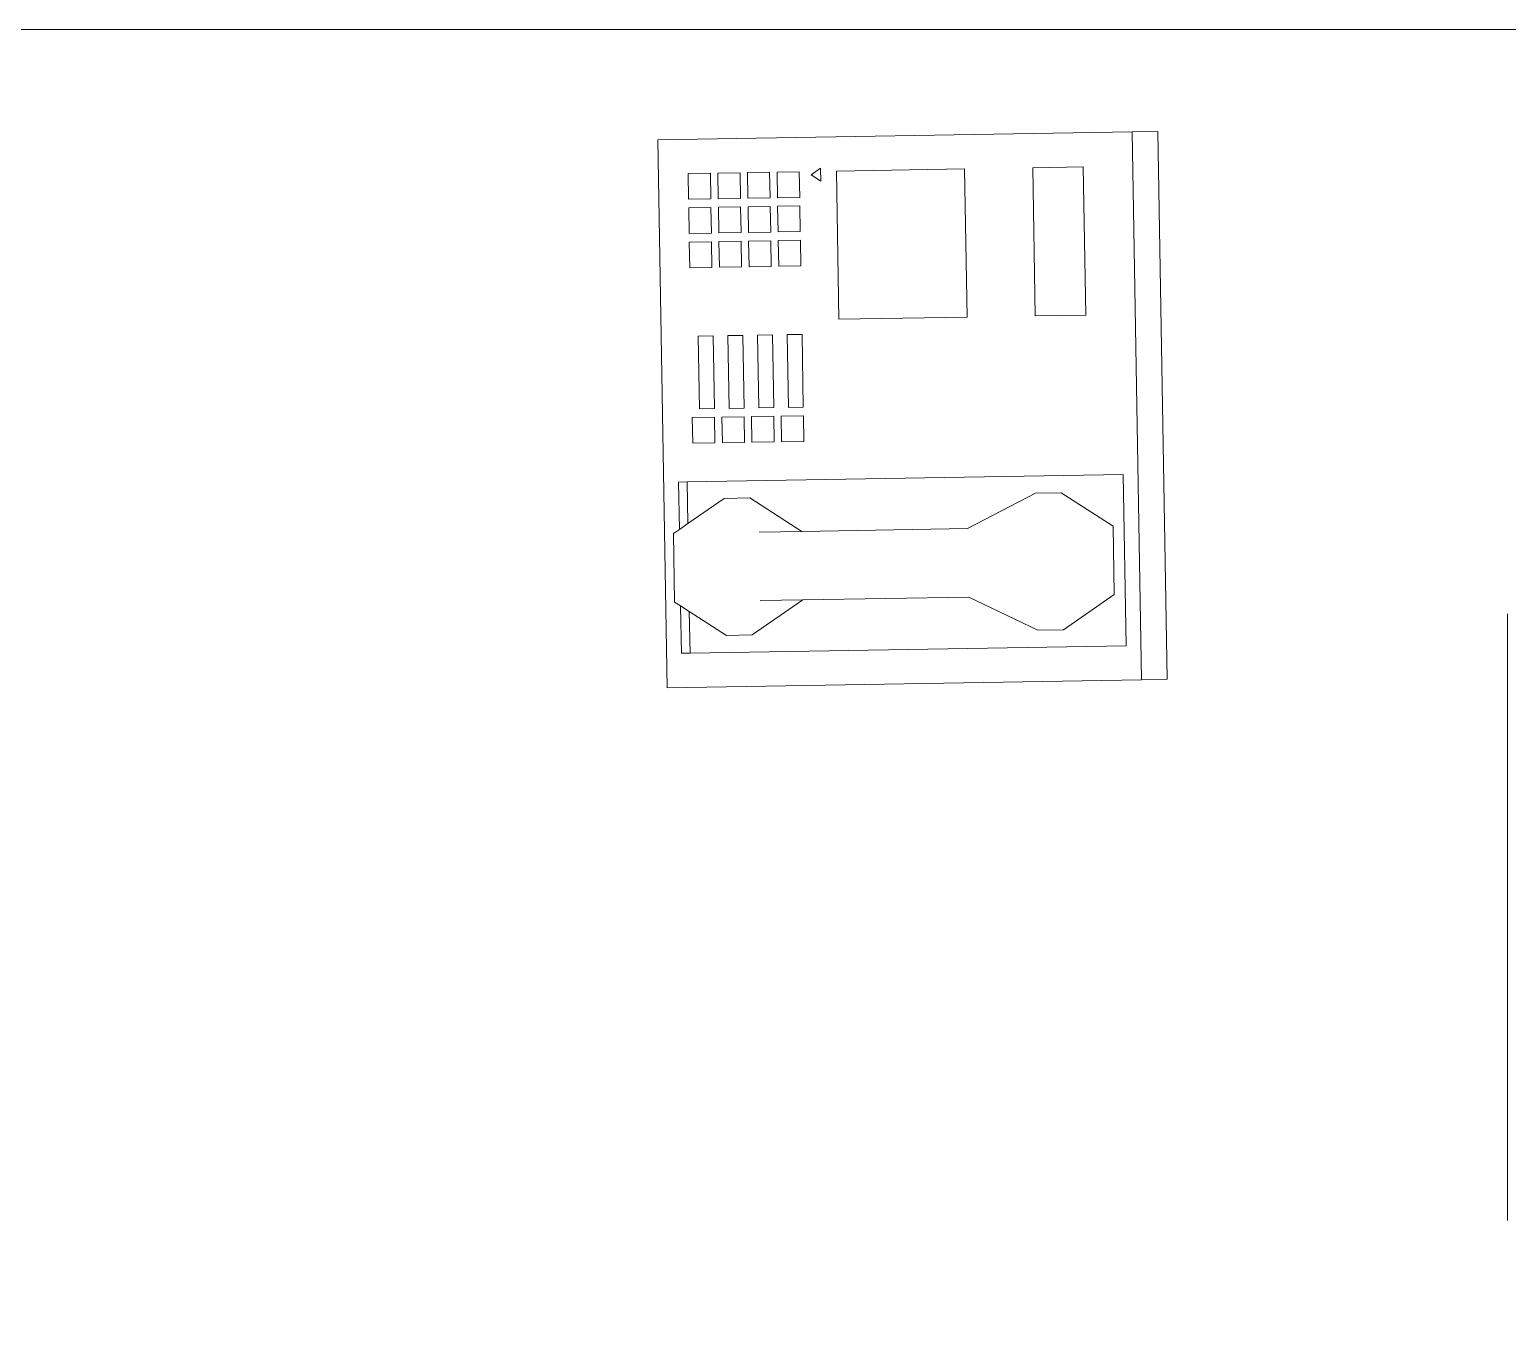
# Model space of a CAD drawing. Header units: metres. Extents: x -17 to 101, y 0 to 79.
# Drawn here: x 61.172 to 61.72, y 24.31 to 24.794 of the extents above; entities that cross this region are included whole.
import ezdxf

# ---------------------------------------------------------------- set-up
doc = ezdxf.new("R2010")
doc.units = ezdxf.units.M
doc.layers.add('Cotas varias El', color=253, linetype='Continuous', lineweight=13)

msp = doc.modelspace()

# ---------------------------------------------------------------- linework, layer by layer
at = {"layer": 'Cotas varias El'}
for p, q in [((61.40466, 24.75306), (61.58061, 24.75605)), ((61.40811, 24.54989), (61.40466, 24.75306)), ((61.59014, 24.75621), (61.58061, 24.75605)), ((61.58061, 24.75605), (61.58406, 24.55288)), ((61.59014, 24.75621), (61.59358, 24.55304)), ((61.4615, 24.74007), (61.46503, 24.74251)), ((61.46503, 24.74251), (61.46511, 24.73775)), ((61.51845, 24.74229), (61.47086, 24.74148)), ((61.51938, 24.68734), (61.51845, 24.74229)), ((61.56243, 24.74304), (61.54371, 24.74272)), ((61.54371, 24.74272), (61.54465, 24.68777)), ((61.56337, 24.68809), (61.56243, 24.74304)), ((61.42412, 24.74069), (61.41587, 24.74055)), ((61.41587, 24.74055), (61.41603, 24.73103)), ((61.42428, 24.73117), (61.42412, 24.74069)), ((61.43512, 24.74088), (61.42687, 24.74074)), ((61.42687, 24.74074), (61.42703, 24.73121)), ((61.43528, 24.73135), (61.43512, 24.74088)), ((61.44611, 24.74106), (61.43787, 24.74092)), ((61.43787, 24.74092), (61.43803, 24.7314)), ((61.44628, 24.73154), (61.44611, 24.74106)), ((61.45711, 24.74125), (61.44886, 24.74111)), ((61.44886, 24.74111), (61.44903, 24.73159)), ((61.45727, 24.73173), (61.45711, 24.74125)), ((61.46511, 24.73775), (61.4615, 24.74007)), ((61.47086, 24.74148), (61.47179, 24.68653)), ((61.41603, 24.73103), (61.42428, 24.73117)), ((61.42703, 24.73121), (61.43528, 24.73135)), ((61.43803, 24.7314), (61.44628, 24.73154)), ((61.44903, 24.73159), (61.45727, 24.73173)), ((61.42434, 24.72799), (61.41609, 24.72785)), ((61.41609, 24.72785), (61.41625, 24.71833)), ((61.4245, 24.71847), (61.42434, 24.72799)), ((61.43533, 24.72818), (61.42709, 24.72804)), ((61.42709, 24.72804), (61.42725, 24.71852)), ((61.43549, 24.71866), (61.43533, 24.72818)), ((61.44633, 24.72837), (61.43808, 24.72823)), ((61.43808, 24.72823), (61.43824, 24.7187)), ((61.44649, 24.71884), (61.44633, 24.72837)), ((61.45733, 24.72855), (61.44908, 24.72841)), ((61.44908, 24.72841), (61.44924, 24.71889)), ((61.45749, 24.71903), (61.45733, 24.72855)), ((61.41625, 24.71833), (61.4245, 24.71847)), ((61.42455, 24.71529), (61.4163, 24.71515)), ((61.4163, 24.71515), (61.41647, 24.70563)), ((61.42471, 24.70577), (61.42455, 24.71529)), ((61.42725, 24.71852), (61.43549, 24.71866)), ((61.43555, 24.71548), (61.4273, 24.71534)), ((61.4273, 24.71534), (61.42746, 24.70582)), ((61.43571, 24.70596), (61.43555, 24.71548)), ((61.43824, 24.7187), (61.44649, 24.71884)), ((61.44655, 24.71567), (61.4383, 24.71553)), ((61.4383, 24.71553), (61.43846, 24.706)), ((61.44671, 24.70614), (61.44655, 24.71567)), ((61.44924, 24.71889), (61.45749, 24.71903)), ((61.45754, 24.71585), (61.44929, 24.71571)), ((61.44929, 24.71571), (61.44946, 24.70619)), ((61.4577, 24.70633), (61.45754, 24.71585)), ((61.41647, 24.70563), (61.42471, 24.70577)), ((61.42746, 24.70582), (61.43571, 24.70596)), ((61.43846, 24.706), (61.44671, 24.70614)), ((61.44946, 24.70619), (61.4577, 24.70633)), ((61.47179, 24.68653), (61.51938, 24.68734)), ((61.54465, 24.68777), (61.56337, 24.68809)), ((61.42514, 24.68037), (61.41965, 24.68028)), ((61.41965, 24.68028), (61.4201, 24.6533)), ((61.4256, 24.65339), (61.42514, 24.68037)), ((61.43614, 24.68056), (61.43064, 24.68047)), ((61.43064, 24.68047), (61.4311, 24.65348)), ((61.4366, 24.65358), (61.43614, 24.68056)), ((61.44714, 24.68075), (61.44164, 24.68065)), ((61.44164, 24.68065), (61.4421, 24.65367)), ((61.4476, 24.65376), (61.44714, 24.68075)), ((61.45814, 24.68093), (61.45264, 24.68084)), ((61.45264, 24.68084), (61.45309, 24.65386)), ((61.45859, 24.65395), (61.45814, 24.68093)), ((61.42566, 24.65022), (61.41741, 24.65008)), ((61.41741, 24.65008), (61.41757, 24.64055)), ((61.4201, 24.6533), (61.4256, 24.65339)), ((61.42582, 24.64069), (61.42566, 24.65022)), ((61.43665, 24.6504), (61.42841, 24.65026)), ((61.42841, 24.65026), (61.42857, 24.64074)), ((61.4311, 24.65348), (61.4366, 24.65358)), ((61.43681, 24.64088), (61.43665, 24.6504)), ((61.44765, 24.65059), (61.4394, 24.65045)), ((61.4394, 24.65045), (61.43956, 24.64093)), ((61.4421, 24.65367), (61.4476, 24.65376)), ((61.44781, 24.64107), (61.44765, 24.65059)), ((61.45865, 24.65078), (61.4504, 24.65064)), ((61.4504, 24.65064), (61.45056, 24.64111)), ((61.45309, 24.65386), (61.45859, 24.65395)), ((61.45881, 24.64125), (61.45865, 24.65078)), ((61.41757, 24.64055), (61.42582, 24.64069)), ((61.42857, 24.64074), (61.43681, 24.64088)), ((61.43956, 24.64093), (61.44781, 24.64107)), ((61.45056, 24.64111), (61.45881, 24.64125)), ((61.41549, 24.62623), (61.57727, 24.62897)), ((61.57727, 24.62897), (61.57835, 24.56548)), ((61.41231, 24.62617), (61.41549, 24.62623)), ((61.41261, 24.60861), (61.41231, 24.62617)), ((61.41575, 24.61078), (61.41549, 24.62623)), ((61.51953, 24.60894), (61.54471, 24.62207)), ((61.55424, 24.62223), (61.54471, 24.62207)), ((61.55424, 24.62223), (61.5735, 24.60986)), ((61.41575, 24.61078), (61.42924, 24.62011)), ((61.43877, 24.62027), (61.42924, 24.62011)), ((61.43877, 24.62027), (61.45803, 24.6079)), ((61.41261, 24.60861), (61.41575, 24.61078)), ((61.41041, 24.60709), (61.41261, 24.60861)), ((61.41084, 24.58169), (61.41041, 24.60709)), ((61.45803, 24.6079), (61.44216, 24.60763)), ((61.51953, 24.60894), (61.45803, 24.6079)), ((61.5735, 24.60986), (61.57393, 24.58446)), ((61.45846, 24.5825), (61.51996, 24.58354)), ((61.51996, 24.58354), (61.54557, 24.57128)), ((61.57393, 24.58446), (61.5551, 24.57144)), ((61.41309, 24.58025), (61.41084, 24.58169)), ((61.41339, 24.56268), (61.41309, 24.58025)), ((61.4163, 24.57818), (61.41309, 24.58025)), ((61.41657, 24.56274), (61.4163, 24.57818)), ((61.43011, 24.56932), (61.4163, 24.57818)), ((61.45846, 24.5825), (61.43963, 24.56948)), ((61.44259, 24.58223), (61.45846, 24.5825)), ((61.43963, 24.56948), (61.43011, 24.56932)), ((61.5551, 24.57144), (61.54557, 24.57128)), ((61.41339, 24.56268), (61.41657, 24.56274)), ((61.41657, 24.56274), (61.57835, 24.56548)), ((61.58406, 24.55288), (61.40811, 24.54989)), ((61.59358, 24.55304), (61.58406, 24.55288))]:
    msp.add_line(p, q, dxfattribs=at)
at = {"layer": 'Cotas varias El', "linetype": 'ByBlock'}
msp.add_line((61.7198, 24.57733), (61.7198, 24.35233), dxfattribs=at)
at = {"layer": 'Cotas varias El'}
msp.add_lwpolyline([(61.12643, 23.29394), (61.12643, 24.79394), (61.72643, 24.79394), (61.72643, 23.29394), (61.12643, 23.29394)], dxfattribs=at)

doc.saveas('drawing.dxf')
